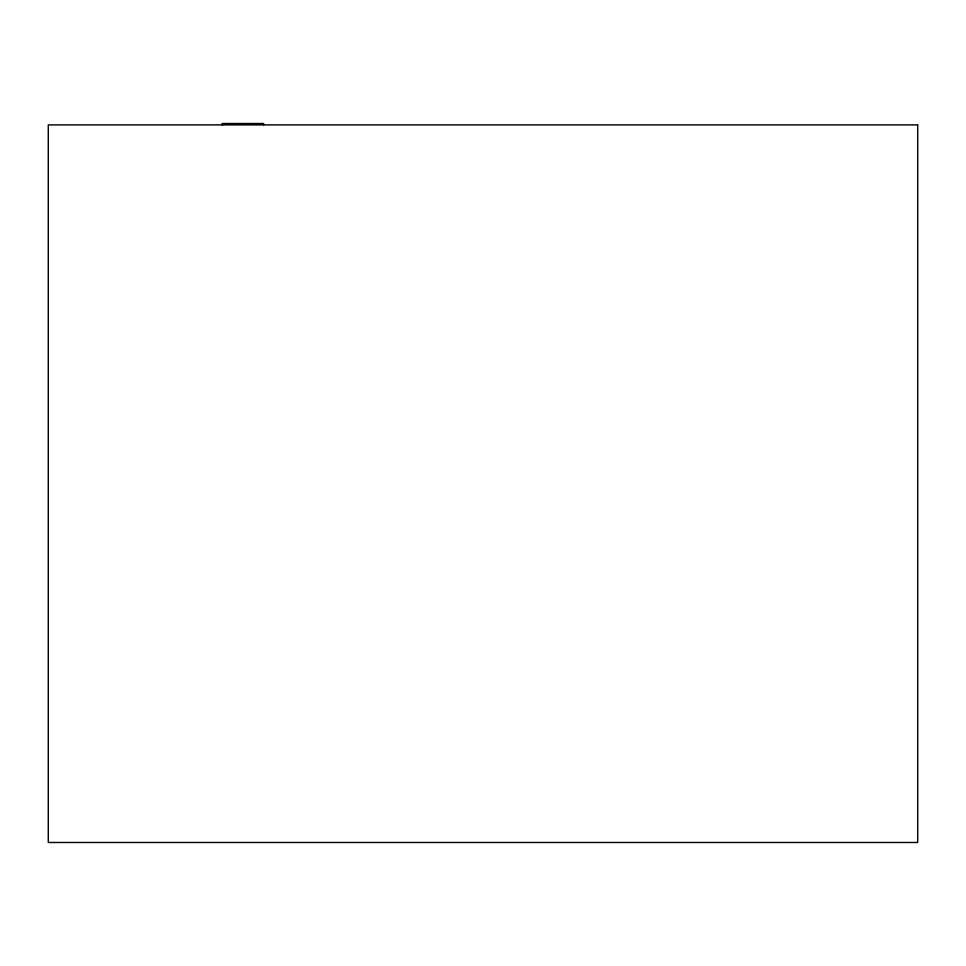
<?xml version="1.0" encoding="UTF-8"?>
<svg xmlns="http://www.w3.org/2000/svg" width="966" height="966" viewBox="0 0 966 966"><rect width="100%" height="100%" fill="white"/><g stroke="black" fill="none" stroke-linecap="round" stroke-linejoin="round"><path stroke-width="1.45" d="M263.585 124.892L263.585 123.515L222.18 123.515L222.18 124.892M917.7 124.892L48.3 124.892L48.3 842.485L917.7 842.485L917.7 124.892"/></g></svg>
